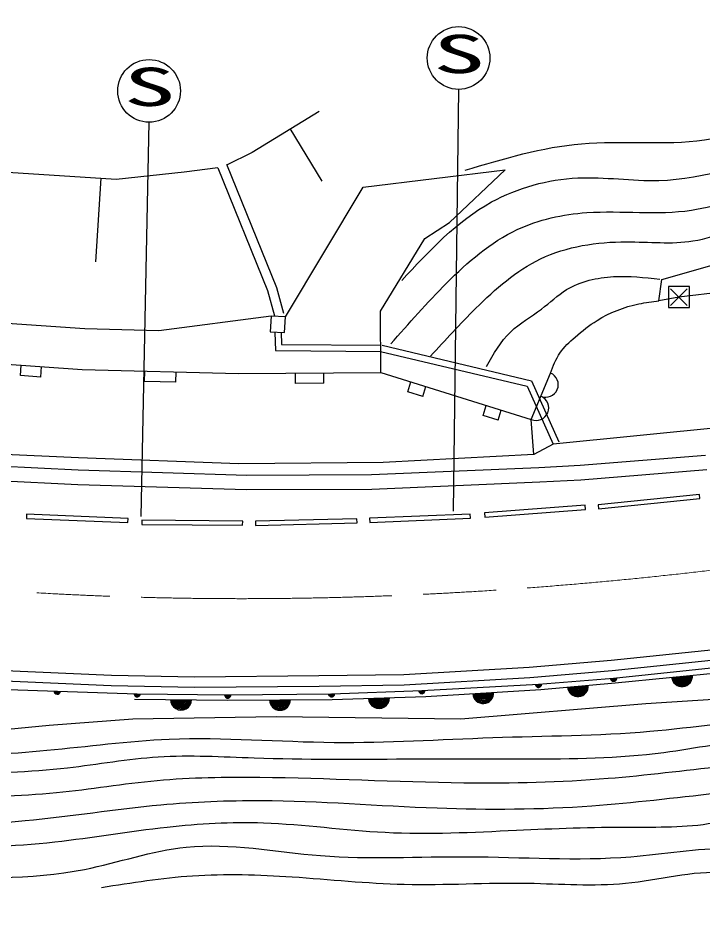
# Model space of a CAD drawing. Units: millimetres, scale not verified. Extents: x 40000 to 680000, y 20000 to 380000.
# Drawn here: x 208946 to 241720, y 235669 to 279428 of the extents above; entities that cross this region are included whole.
import ezdxf
from ezdxf.enums import TextEntityAlignment as Align

# ---------------------------------------------------------------- set-up
doc = ezdxf.new("R2010")
doc.units = ezdxf.units.MM
doc.header["$LTSCALE"] = 1000
doc.linetypes.add('CHAIN', pattern=[18.5, 12, -1.5, 3.5, -1.5])
for name, color, linetype, lineweight in [('M-BGD', 7, 'Continuous', 25), ('M-BMK', 2, 'CHAIN', 13), ('M-BMK-ROW', 30, 'Continuous', 25), ('M-STR-STRC', 7, 'Continuous', 25)]:
    doc.layers.add(name, color=color, linetype=linetype, lineweight=lineweight)
doc.styles.add('ＭＳ ゴシック', font='')
doc.styles.get('ＭＳ ゴシック').set_extended_font_data('MS Gothic')

msp = doc.modelspace()

# ---------------------------------------------------------------- linework, layer by layer
at = {"layer": 'M-BGD'}
for p, q in [((223357, 274975), (220140, 273007)), ((223503, 271638), (221960, 274160)), ((213641, 271713), (193147, 273029)), ((220140, 273007), (218924, 272392)), ((218503, 272273), (216882, 272063)), ((218503, 272273), (220885, 266400)), ((218920, 272442), (221312, 266545)), ((225468, 271346), (232266, 272181)), ((229587, 269662), (232266, 272181)), ((212660, 267779), (212917, 271781)), ((216882, 272063), (213641, 271713)), ((221743, 265139), (225468, 271346)), ((228414, 268884), (229587, 269662)), ((239756, 266923), (248398, 269404)), ((226289, 265409), (228414, 268884)), ((248713, 267017), (240583, 266088)), ((221312, 266545), (221649, 265314)), ((239623, 265913), (239756, 266923)), ((220885, 266400), (221215, 265195)), ((240583, 266088), (239623, 265913)), ((212136, 264567), (202417, 265215)), ((226301, 262480), (226289, 265409)), ((221056, 265177), (215672, 264478)), ((221056, 265177), (221014, 264429)), ((221743, 265139), (221056, 265177)), ((221701, 264391), (221743, 265139)), ((215672, 264478), (212136, 264567)), ((221014, 264429), (221701, 264391)), ((221232, 264394), (221261, 263526)), ((221532, 264404), (221551, 263824)), ((221261, 263526), (226320, 263490)), ((221551, 263824), (226322, 263790)), ((226297, 263490), (233315, 261825)), ((226366, 263782), (233528, 262083)), ((202260, 263296), (212002, 262622)), ((209045, 262326), (209080, 262824)), ((210019, 262258), (210054, 262757)), ((212002, 262622), (219497, 262437)), ((210019, 262258), (209045, 262326)), ((214988, 262049), (215000, 262548)), ((216487, 262012), (216499, 262511)), ((219497, 262437), (226301, 262480)), ((222222, 261954), (222218, 262454)), ((223582, 261963), (223579, 262463)), ((226301, 262480), (233512, 260226)), ((233512, 260226), (234431, 262451)), ((216487, 262012), (214988, 262049)), ((223582, 261963), (222222, 261954)), ((227594, 261552), (227743, 262029)), ((228315, 261327), (228464, 261804)), ((233315, 261825), (234552, 259041)), ((233528, 262083), (234826, 259163)), ((228315, 261327), (227594, 261552)), ((231200, 260425), (231349, 260902)), ((231921, 260200), (231200, 260425)), ((231921, 260200), (232070, 260677)), ((233633, 258546), (233512, 260226)), ((243210, 259915), (234552, 259041)), ((211837, 258395), (206972, 258619)), ((234552, 259041), (233633, 258546)), ((219510, 258104), (211837, 258395)), ((233633, 258546), (226413, 258167)), ((241856, 258509), (235844, 258031)), ((211818, 257803), (205837, 258102)), ((219886, 257555), (211818, 257803)), ((226413, 258167), (219510, 258104)), ((233879, 257922), (225860, 257582)), ((235844, 258031), (233879, 257922)), ((241921, 257812), (235891, 257332)), ((211790, 257104), (205792, 257403)), ((225860, 257582), (219886, 257555)), ((235891, 257332), (233913, 257223)), ((219877, 256855), (211790, 257104)), ((225877, 256882), (219877, 256855)), ((233913, 257223), (225877, 256882)), ((241565, 256642), (236716, 256151)), ((236737, 255952), (241585, 256443)), ((241585, 256443), (241565, 256642)), ((236091, 256127), (231276, 255759)), ((236106, 255928), (236091, 256127)), ((236716, 256151), (236737, 255952)), ((209341, 255698), (209333, 255498)), ((214207, 255498), (209341, 255698)), ((230590, 255700), (225772, 255500)), ((230598, 255500), (230590, 255700)), ((231276, 255759), (231291, 255560)), ((231291, 255560), (236106, 255928)), ((209333, 255498), (214199, 255298)), ((214199, 255298), (214207, 255498)), ((214864, 255405), (214863, 255205)), ((214863, 255205), (219690, 255165)), ((219691, 255365), (214864, 255405)), ((219690, 255165), (219691, 255365)), ((225162, 255476), (220298, 255361)), ((220298, 255361), (220302, 255161)), ((220302, 255161), (225167, 255276)), ((225167, 255276), (225162, 255476)), ((225772, 255500), (225780, 255300)), ((225780, 255300), (230598, 255500)), ((243380, 249324), (237338, 248692)), ((237338, 248692), (233410, 248360)), ((243441, 248828), (237385, 248194)), ((213410, 247984), (207382, 248239)), ((233410, 248360), (227407, 248017)), ((237385, 248194), (233445, 247861)), ((237452, 247848), (243884, 248539)), ((237522, 247627), (243933, 248259)), ((213394, 247484), (207355, 247740)), ((217385, 247899), (213410, 247984)), ((223340, 247959), (217385, 247899)), ((227407, 248017), (223340, 247959)), ((233445, 247861), (227425, 247517)), ((233860, 247558), (237452, 247848)), ((206980, 247361), (214638, 247103)), ((217382, 247399), (213394, 247484)), ((223346, 247459), (217382, 247399)), ((227425, 247517), (223346, 247459)), ((223948, 247105), (228272, 247255)), ((228272, 247255), (233860, 247558)), ((228454, 246970), (233964, 247307)), ((233964, 247307), (237522, 247627)), ((214505, 246852), (218972, 246797)), ((214638, 247103), (218976, 247045)), ((218972, 246797), (223982, 246825)), ((218976, 247045), (223948, 247105)), ((223982, 246825), (228454, 246970)), ((239000, 246639), (247991, 247200)), ((230136, 245911), (239000, 246639)), ((214431, 245910), (221289, 246015)), ((221289, 246015), (230136, 245911)), ((206651, 245237), (210422, 245600)), ((210422, 245600), (214431, 245910))]:
    msp.add_line(p, q, dxfattribs=at)
for centre, radius, start, end in [((234201, 261895), 602, 247.5687, 67.5687), ((233742, 260782), 602, 247.5687, 67.5687), ((237452, 247848), 150, 184.6196, 6.1306), ((237452, 247848), 100, 184.6196, 6.1306), ((237452, 247848), 50, 184.6196, 6.1306), ((240728, 247943), 500, 185.6346, 5.6346), ((240728, 247943), 500, 185.6346, 5.6346), ((240728, 247943), 450, 185.6346, 5.6346), ((240728, 247943), 400, 185.6346, 5.6346), ((240728, 247943), 350, 185.6346, 5.6346), ((240728, 247943), 300, 185.6346, 5.6346), ((240728, 247943), 250, 185.6346, 5.6346), ((240728, 247943), 200, 185.6346, 5.6346), ((240728, 247943), 150, 185.6346, 5.6346), ((240728, 247943), 100, 185.6346, 5.6346), ((240728, 247943), 50, 185.6346, 5.6346), ((228272, 247255), 150, 181.9955, 3.1), ((228272, 247255), 100, 181.9955, 3.1), ((228272, 247255), 50, 181.9955, 3.1), ((233860, 247558), 150, 183.1, 4.6196), ((233860, 247558), 100, 183.1, 4.6196), ((233860, 247558), 50, 183.1, 4.6196), ((235743, 247467), 500, 185.1404, 5.1403), ((235743, 247467), 500, 185.1404, 5.1403), ((235743, 247467), 450, 185.1404, 5.1403), ((235743, 247467), 400, 185.1404, 5.1403), ((235743, 247467), 350, 185.1404, 5.1403), ((235743, 247467), 300, 185.1404, 5.1403), ((235743, 247467), 250, 185.1404, 5.1403), ((235743, 247467), 200, 185.1404, 5.1403), ((235743, 247467), 150, 185.1404, 5.1403), ((235743, 247467), 100, 185.1404, 5.1403), ((235743, 247467), 50, 185.1404, 5.1403), ((210809, 247232), 150, 178.0675, 358.0675), ((210809, 247232), 100, 178.0675, 358.0675), ((210809, 247232), 50, 178.0675, 358.0675), ((214638, 247103), 150, 178.0675, 359.2373), ((214638, 247103), 100, 178.0675, 359.2373), ((214638, 247103), 50, 178.0675, 359.2373), ((216739, 246824), 500, 179.2975, 359.2975), ((216739, 246824), 500, 179.2975, 359.2975), ((216739, 246824), 450, 179.2975, 359.2975), ((216739, 246824), 400, 179.2975, 359.2975), ((216739, 246824), 350, 179.2975, 359.2975), ((216739, 246824), 300, 179.2975, 359.2975), ((216739, 246824), 250, 179.2975, 359.2975), ((216739, 246824), 200, 179.2975, 359.2975), ((216739, 246824), 150, 179.2975, 359.2975), ((216739, 246824), 100, 179.2975, 359.2975), ((216739, 246824), 50, 179.2975, 359.2975), ((218976, 247045), 150, 179.2373, 0.6828), ((218976, 247045), 100, 179.2373, 0.6828), ((218976, 247045), 50, 179.2373, 0.6828), ((221477, 246811), 500, 180.3213, 0.3213), ((221477, 246811), 500, 180.3213, 0.3213), ((221477, 246811), 450, 180.3213, 0.3213), ((221477, 246811), 400, 180.3213, 0.3213), ((221477, 246811), 350, 180.3213, 0.3213), ((221477, 246811), 300, 180.3213, 0.3213), ((221477, 246811), 250, 180.3213, 0.3213), ((221477, 246811), 200, 180.3213, 0.3213), ((221477, 246811), 150, 180.3213, 0.3213), ((221477, 246811), 100, 180.3213, 0.3213), ((221477, 246811), 50, 180.3213, 0.3213), ((223948, 247105), 150, 180.6829, 1.9955), ((223948, 247105), 100, 180.6829, 1.9955), ((223948, 247105), 50, 180.6829, 1.9955), ((226218, 246897), 500, 181.8541, 1.8541), ((226218, 246897), 500, 181.8541, 1.8541), ((226218, 246897), 450, 181.8541, 1.8541), ((226218, 246897), 400, 181.8541, 1.8541), ((226218, 246897), 350, 181.8541, 1.8541), ((226218, 246897), 300, 181.8541, 1.8541), ((226218, 246897), 250, 181.8541, 1.8541), ((226218, 246897), 200, 181.8541, 1.8541), ((226218, 246897), 150, 181.8541, 1.8541), ((226218, 246897), 100, 181.8541, 1.8541), ((226218, 246897), 50, 181.8541, 1.8541), ((231209, 247138), 500, 183.4992, 3.4992), ((231209, 247138), 500, 183.4992, 3.4992), ((231209, 247138), 450, 183.4992, 3.4992), ((231209, 247138), 400, 183.4992, 3.4992), ((231209, 247138), 350, 183.4992, 3.4992), ((231209, 247138), 300, 183.4992, 3.4992), ((231209, 247138), 250, 183.4992, 3.4992), ((231209, 247138), 200, 183.4992, 3.4992), ((231209, 247138), 150, 183.4992, 3.4992), ((231209, 247138), 100, 183.4992, 3.4992), ((231209, 247138), 50, 183.4992, 3.4992)]:
    msp.add_arc(centre, radius, start, end, dxfattribs=at)
for points, knots in [([(227308, 266878), (228628, 268300), (229948, 269722), (231612, 270637), (232859, 271323), (234300, 271723), (235735, 271789), (237037, 271849), (238334, 271634), (239615, 271668), (241844, 271728), (244022, 272545), (246223, 273062), (248157, 273517), (250109, 273741), (252104, 273851), (254138, 273962), (256217, 273954), (258106, 274578), (259699, 275104), (261157, 276080), (262714, 276761), (264014, 277329), (265384, 277693), (266776, 278034), (268697, 278505), (270659, 278933), (272596, 278822), (273895, 278748), (275182, 278431), (276476, 278155), (277985, 277834), (279503, 277568), (281023, 277549), (282741, 277527), (284462, 277820), (286177, 278094), (289199, 278578), (292205, 279003), (295210, 279428)], [0, 0, 0, 0, 1, 1, 1, 2, 2, 2, 3, 3, 3, 4, 4, 4, 5, 5, 5, 6, 6, 6, 7, 7, 7, 8, 8, 8, 9, 9, 9, 10, 10, 10, 11, 11, 11, 12, 12, 12, 13, 13, 13, 13]), ([(226781, 263843), (227649, 264828), (228517, 265814), (229459, 266754), (230468, 267761), (231561, 268716), (232834, 269314), (233867, 269799), (235017, 270050), (236171, 270129), (237854, 270245), (239546, 269999), (241177, 270246), (242529, 270450), (243838, 270994), (245173, 271371), (247414, 272004), (249728, 272168), (252080, 272302), (254741, 272454), (257451, 272568), (259865, 273547), (261442, 274187), (262893, 275196), (264472, 275851), (266099, 276526), (267862, 276825), (269626, 277124)], [0, 0, 0, 0, 1, 1, 1, 2, 2, 2, 3, 3, 3, 4, 4, 4, 5, 5, 5, 6, 6, 6, 7, 7, 7, 8, 8, 8, 9, 9, 9, 9]), ([(230339, 272153), (232181, 272709), (234023, 273264), (235917, 273426), (237865, 273593), (239868, 273343), (241798, 273608), (243375, 273824), (244903, 274384), (246466, 274760), (248725, 275303), (251058, 275461), (253377, 275487), (254065, 275495), (254752, 275491), (255439, 275487)], [0, 0, 0, 0, 1, 1, 1, 2, 2, 2, 3, 3, 3, 4, 4, 4, 5, 5, 5, 5]), ([(228683, 263261), (229392, 264033), (230101, 264804), (230856, 265551), (231789, 266474), (232794, 267361), (233960, 267918), (235212, 268515), (236650, 268732), (238073, 268732), (239152, 268733), (240223, 268609), (241254, 268771), (242464, 268962), (243618, 269547), (244824, 269858), (246001, 270161), (247227, 270201), (248433, 270362), (250449, 270631), (252407, 271236), (254408, 271565), (255880, 271807), (257375, 271899), (258870, 271992)], [0, 0, 0, 0, 1, 1, 1, 2, 2, 2, 3, 3, 3, 4, 4, 4, 5, 5, 5, 6, 6, 6, 7, 7, 7, 8, 8, 8, 8]), ([(231360, 262757), (231701, 263361), (232041, 263964), (232524, 264425), (232959, 264840), (233508, 265140), (233999, 265512), (234406, 265821), (234773, 266180), (235201, 266443), (235859, 266846), (236664, 267021), (237452, 267064), (238199, 267105), (238931, 267026), (239664, 266948)], [0, 0, 0, 0, 1, 1, 1, 2, 2, 2, 3, 3, 3, 4, 4, 4, 5, 5, 5, 5]), ([(234431, 262451), (234557, 262786), (234683, 263121), (234880, 263410), (235076, 263698), (235341, 263940), (235611, 264173), (235946, 264462), (236288, 264735), (236660, 264967), (237268, 265347), (237957, 265614), (238662, 265762), (238980, 265829), (239302, 265871), (239623, 265913)], [0, 0, 0, 0, 1, 1, 1, 2, 2, 2, 3, 3, 3, 4, 4, 4, 5, 5, 5, 5]), ([(189273, 245158), (190679, 244708), (192085, 244257), (193527, 243942), (195416, 243529), (197367, 243349), (199300, 243410), (201158, 243470), (202999, 243752), (204846, 243942), (206666, 244129), (208493, 244227), (210316, 244398), (212267, 244582), (214213, 244850), (216166, 244930), (218793, 245037), (221433, 244804), (224066, 244778), (226599, 244753), (229127, 244920), (231663, 245006), (234175, 245091), (236696, 245096), (239184, 245310), (241278, 245490), (243348, 245818), (245489, 245917), (246287, 245955), (247094, 245960), (247844, 245766), (248806, 245516), (249672, 244938), (250579, 244474), (251883, 243807), (253270, 243374), (254682, 243031), (256757, 242526), (258884, 242214), (260911, 241587), (262366, 241137), (263768, 240525), (265241, 240068), (267246, 239446), (269381, 239112), (271167, 238093), (272004, 237615), (272766, 236986), (273527, 236357)], [0, 0, 0, 0, 1, 1, 1, 2, 2, 2, 3, 3, 3, 4, 4, 4, 5, 5, 5, 6, 6, 6, 7, 7, 7, 8, 8, 8, 9, 9, 9, 10, 10, 10, 11, 11, 11, 12, 12, 12, 13, 13, 13, 14, 14, 14, 15, 15, 15, 16, 16, 16, 16]), ([(189604, 243722), (190926, 243490), (192249, 243259), (193578, 243042), (194758, 242850), (195943, 242670), (197133, 242624), (198177, 242584), (199226, 242647), (200271, 242728), (202122, 242873), (203964, 243077), (205813, 243199), (207643, 243319), (209480, 243360), (211303, 243565), (212752, 243728), (214193, 243995), (215643, 244088), (217170, 244185), (218709, 244088), (220245, 244036), (222671, 243952), (225092, 243978), (227513, 243983), (229429, 243988), (231344, 243979), (233265, 243983), (235466, 243988), (237674, 244010), (239853, 244297), (241385, 244499), (242903, 244831), (244454, 244872), (245494, 244900), (246548, 244796), (247539, 244506), (248661, 244178), (249702, 243611), (250781, 243147), (252131, 242566), (253540, 242145), (254964, 241787), (257191, 241227), (259456, 240819), (261657, 240219), (263537, 239706), (265370, 239053), (267252, 238441), (268671, 237979), (270119, 237540), (271330, 236715), (271789, 236403), (272213, 236036), (272638, 235669)], [0, 0, 0, 0, 1, 1, 1, 2, 2, 2, 3, 3, 3, 4, 4, 4, 5, 5, 5, 6, 6, 6, 7, 7, 7, 8, 8, 8, 9, 9, 9, 10, 10, 10, 11, 11, 11, 12, 12, 12, 13, 13, 13, 14, 14, 14, 15, 15, 15, 16, 16, 16, 17, 17, 17, 18, 18, 18, 18]), ([(270912, 235669), (269194, 236384), (267476, 237099), (265736, 237761), (263632, 238561), (261497, 239286), (259304, 239800), (257111, 240315), (254860, 240620), (252716, 241264), (251401, 241659), (250126, 242182), (248846, 242728), (248023, 243080), (247197, 243442), (246337, 243617), (245154, 243858), (243905, 243746), (242676, 243617), (240823, 243423), (239013, 243190), (237186, 243042), (234901, 242857), (232589, 242807), (230284, 242833), (227019, 242870), (223769, 243061), (220506, 243094), (218866, 243111), (217223, 243088), (215591, 242938), (213984, 242789), (212387, 242517), (210781, 242362), (208991, 242190), (207190, 242165), (205395, 242049), (203546, 241929), (201704, 241714), (199852, 241630), (198877, 241586), (197898, 241578), (196924, 241630), (195560, 241703), (194204, 241893), (192846, 242049), (191818, 242166), (190789, 242264), (189761, 242362)], [0, 0, 0, 0, 1, 1, 1, 2, 2, 2, 3, 3, 3, 4, 4, 4, 5, 5, 5, 6, 6, 6, 7, 7, 7, 8, 8, 8, 9, 9, 9, 10, 10, 10, 11, 11, 11, 12, 12, 12, 13, 13, 13, 14, 14, 14, 15, 15, 15, 16, 16, 16, 16]), ([(192236, 240879), (193740, 240743), (195243, 240607), (196749, 240574), (198336, 240540), (199926, 240620), (201516, 240676), (204106, 240766), (206699, 240790), (209274, 241031), (211441, 241234), (213595, 241590), (215765, 241791), (217366, 241940), (218976, 242003), (220583, 241994), (223390, 241979), (226189, 241742), (229001, 241639), (231471, 241549), (233952, 241564), (236404, 241741), (238396, 241885), (240370, 242136), (242388, 242349), (243426, 242459), (244476, 242558), (245481, 242400), (246649, 242216), (247756, 241684), (248879, 241234), (250454, 240601), (252060, 240128), (253696, 239763), (255984, 239253), (258331, 238956), (260593, 238343), (261896, 237990), (263172, 237533), (264447, 237075)], [0, 0, 0, 0, 1, 1, 1, 2, 2, 2, 3, 3, 3, 4, 4, 4, 5, 5, 5, 6, 6, 6, 7, 7, 7, 8, 8, 8, 9, 9, 9, 10, 10, 10, 11, 11, 11, 12, 12, 12, 13, 13, 13, 13]), ([(199944, 239509), (201515, 239559), (203087, 239610), (204660, 239662), (206675, 239728), (208693, 239798), (210694, 240017), (212489, 240212), (214271, 240527), (216070, 240726), (217602, 240896), (219146, 240982), (220684, 240929), (222632, 240862), (224571, 240572), (226516, 240473), (228607, 240366), (230706, 240479), (232804, 240574), (234614, 240656), (236424, 240725), (238230, 240726), (239564, 240728), (240897, 240692), (242236, 240929), (243021, 241068), (243809, 241301), (244569, 241234), (245330, 241166), (246062, 240795), (246800, 240473), (248707, 239639), (250650, 239125), (252631, 238698), (253288, 238557), (253948, 238424), (254609, 238292)], [0, 0, 0, 0, 1, 1, 1, 2, 2, 2, 3, 3, 3, 4, 4, 4, 5, 5, 5, 6, 6, 6, 7, 7, 7, 8, 8, 8, 9, 9, 9, 10, 10, 10, 11, 11, 11, 12, 12, 12, 12]), ([(204153, 238394), (206830, 238286), (209507, 238178), (212114, 238698), (213745, 239023), (215348, 239594), (216982, 239763), (219098, 239982), (221266, 239530), (223423, 239357), (225778, 239169), (228121, 239316), (230471, 239307), (233075, 239297), (235686, 239096), (238281, 239307), (239853, 239434), (241419, 239713), (242997, 239712), (243777, 239712), (244560, 239643), (245329, 239509), (246691, 239273), (248008, 238833), (249335, 238445), (249875, 238287), (250417, 238137), (250958, 237988)], [0, 0, 0, 0, 1, 1, 1, 2, 2, 2, 3, 3, 3, 4, 4, 4, 5, 5, 5, 6, 6, 6, 7, 7, 7, 8, 8, 8, 9, 9, 9, 9]), ([(212926, 237836), (214376, 238066), (215826, 238296), (217287, 238394), (218870, 238500), (220465, 238449), (222053, 238343), (223849, 238223), (225636, 238031), (227429, 237988), (229403, 237940), (231382, 238073), (233362, 238039), (234918, 238012), (236474, 237883), (238027, 238039), (239622, 238199), (241214, 238660), (242794, 238546), (243404, 238502), (244011, 238372), (244619, 238242)], [0, 0, 0, 0, 1, 1, 1, 2, 2, 2, 3, 3, 3, 4, 4, 4, 5, 5, 5, 6, 6, 6, 7, 7, 7, 7])]:
    msp.add_open_spline(points, degree=3, knots=knots, dxfattribs=at)
at = {"layer": 'M-BMK'}
msp.add_open_spline([(196387, 253060), (201120, 252602), (205853, 252145), (210600, 251892), (217242, 251539), (223910, 251587), (230553, 251983), (235007, 252248), (239449, 252669), (243874, 253227), (244612, 253321), (245349, 253417), (246085, 253518), (246822, 253619), (247558, 253724), (248293, 253832), (249029, 253940), (249764, 254051), (250498, 254167), (252603, 254499), (254703, 254866), (256798, 255254), (258894, 255641), (260986, 256048), (263073, 256479), (265160, 256910), (267242, 257364), (269324, 257819)], degree=3, knots=[0, 0, 0, 0, 1, 1, 1, 2, 2, 2, 3, 3, 3, 4, 4, 4, 5, 5, 5, 6, 6, 6, 7, 7, 7, 8, 8, 8, 9, 9, 9, 9], dxfattribs=at)
at = {"layer": 'M-BMK-ROW'}
for p, q in [((241083, 266588), (240083, 266588)), ((240083, 266588), (240083, 265588)), ((241083, 265588), (241083, 266588)), ((240983, 266488), (240183, 265688)), ((240183, 266488), (240983, 265688)), ((240083, 265588), (241083, 265588))]:
    msp.add_line(p, q, dxfattribs=at)
at = {"layer": 'M-STR-STRC'}
for p, q in [((229794, 255840), (230037, 276028)), ((214825, 255593), (215206, 274454))]:
    msp.add_line(p, q, dxfattribs=at)
for centre in [(230029, 277528), (215211, 275954)]:
    msp.add_circle(centre, 1500, dxfattribs=at)

# ---------------------------------------------------------------- texts
at = {"layer": 'M-STR-STRC', "style": 'ＭＳ ゴシック', "width": 2}
for p in [(228805, 276255), (213986, 274681)]:
    msp.add_text('S', height=1833, dxfattribs=at).set_placement(p, align=Align.BOTTOM_LEFT)

doc.saveas('drawing.dxf')
